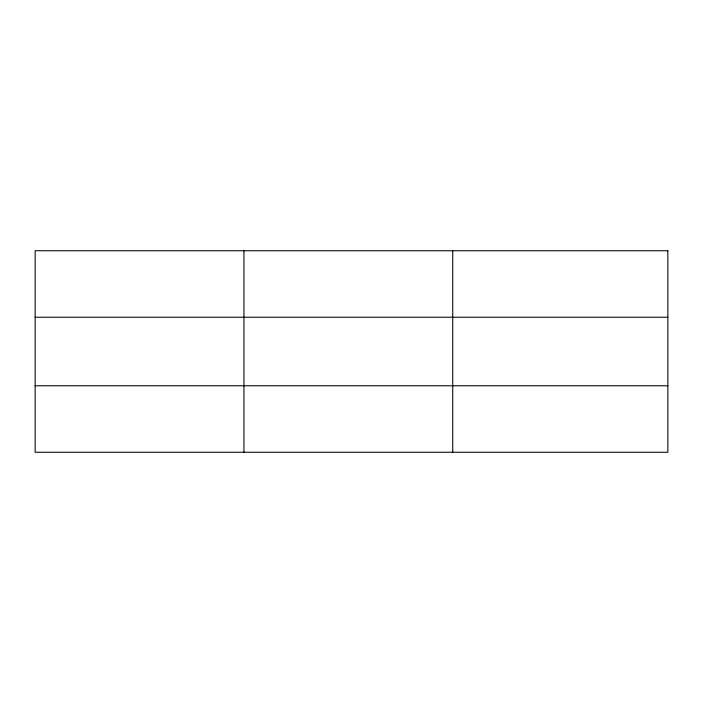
<?xml version="1.0" encoding="UTF-8"?>
<svg xmlns="http://www.w3.org/2000/svg" width="703" height="703" viewBox="0 0 703 703"><rect width="100%" height="100%" fill="white"/><g stroke="black" fill="none" stroke-linecap="round" stroke-linejoin="round"><path stroke-width="1.05" d="M243.941 250.743L243.941 452.257M452.732 250.743L452.732 452.257M35.15 317.238L667.85 317.238M35.15 385.762L667.85 385.762M667.85 250.743L667.85 452.257L35.15 452.257L35.15 250.743L667.85 250.743"/></g></svg>
